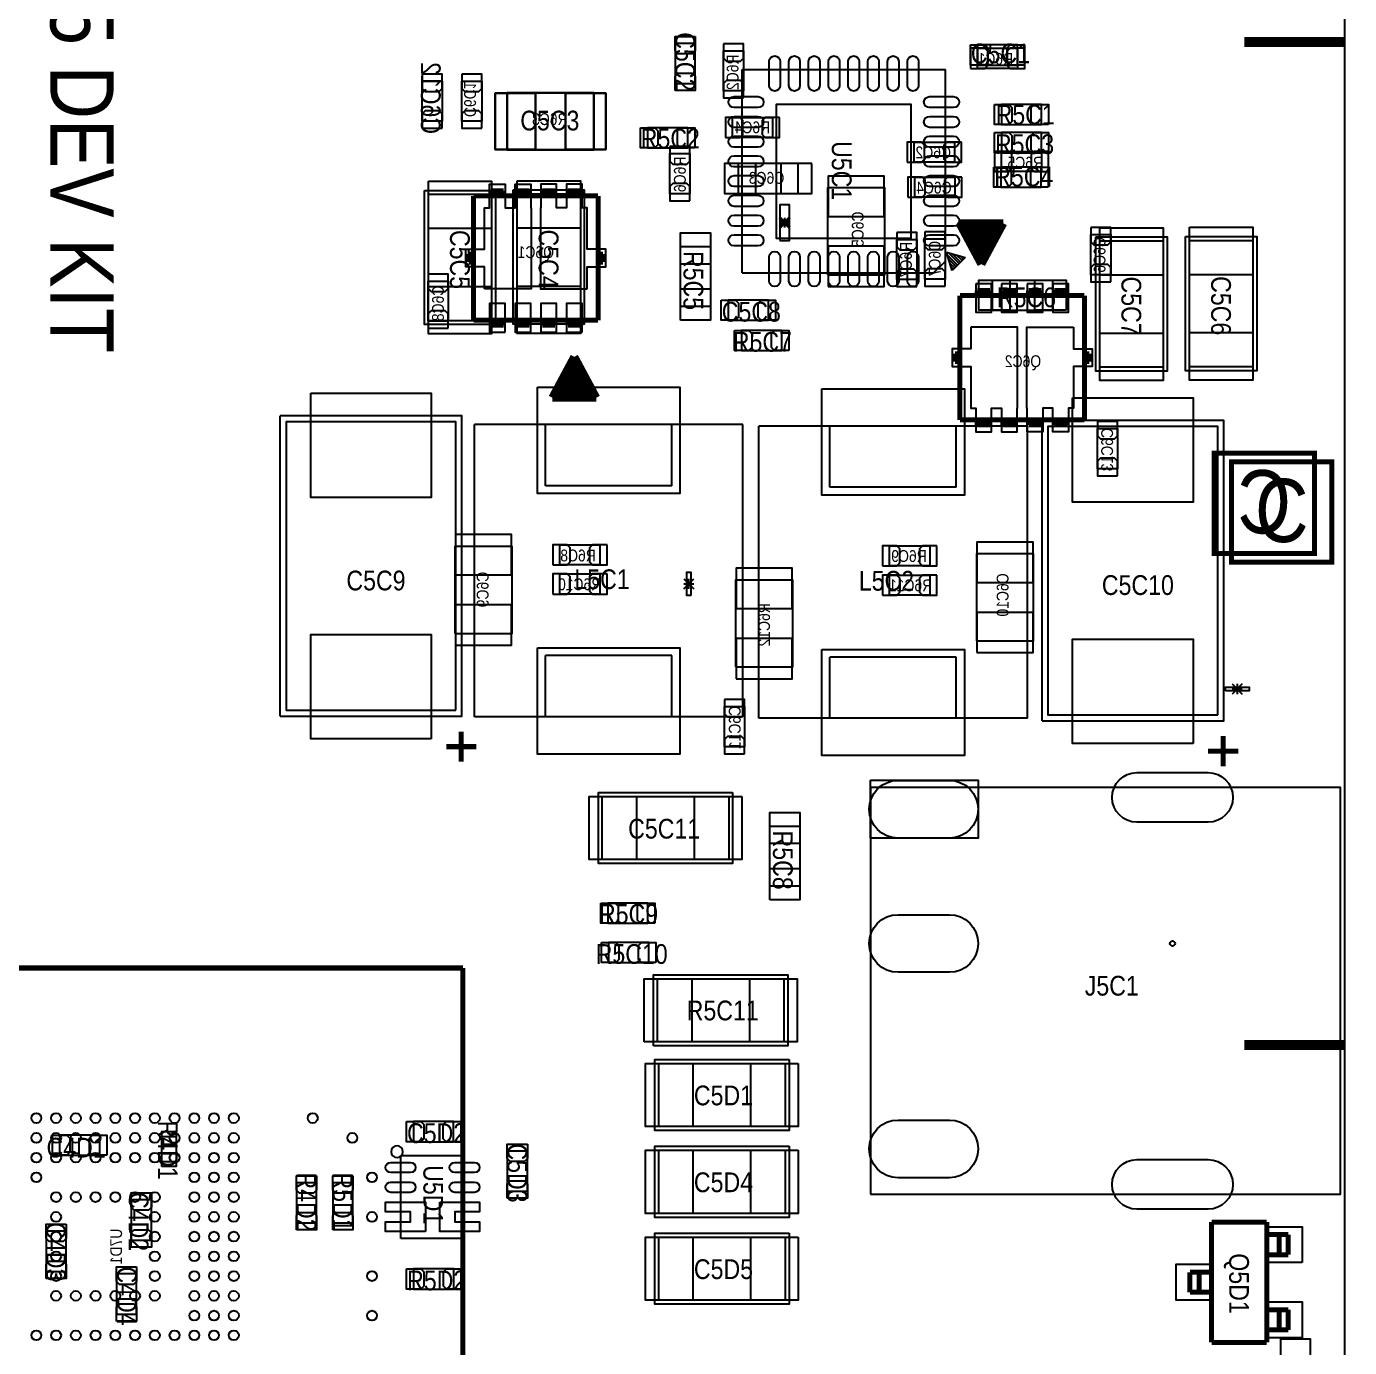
# Model space of a CAD drawing. Extents: x -11 to 122, y -5 to 122.
# Drawn here: x 88.62 to 122.13, y 38.14 to 71.59 of the extents above; entities that cross this region are included whole.
import ezdxf
from ezdxf.enums import TextEntityAlignment as Align

# ---------------------------------------------------------------- set-up
doc = ezdxf.new("R2010")
doc.units = 0
doc.header["$MEASUREMENT"] = 0
for name, color, linetype in [('BG_OUTLINE', 7, 'CONTINUOUS'), ('BG_SILKSCREEN_BOTTOM', 7, 'CONTINUOUS'), ('BG_SILKSCREEN_TOP', 7, 'CONTINUOUS'), ('PG_ASSEMBLY_BOTTOM', 7, 'CONTINUOUS'), ('PG_ASSEMBLY_TOP', 7, 'CONTINUOUS'), ('PIN_BOTTOM', 7, 'CONTINUOUS'), ('PIN_TOP', 7, 'CONTINUOUS'), ('RD_ASSEMBLY_BOTTOM', 7, 'CONTINUOUS'), ('RD_ASSEMBLY_TOP', 7, 'CONTINUOUS')]:
    doc.layers.add(name, color=color, linetype=linetype)

msp = doc.modelspace()

# ---------------------------------------------------------------- linework, layer by layer
at = {"layer": 'BG_OUTLINE'}
msp.add_lwpolyline([(-5, -5), (-5, 122), (122, 122), (122, -5)], close=True, dxfattribs=at)
at = {"layer": 'BG_SILKSCREEN_BOTTOM', "const_width": 0.254}
for points in [[(122, 71.2), (119.46, 71.2)], [(122, 45.8), (119.46, 45.8)]]:
    msp.add_lwpolyline(points, dxfattribs=at)
at = {"layer": 'BG_SILKSCREEN_BOTTOM', "const_width": 0.127}
msp.add_lwpolyline([(121.238, 60.786), (118.698, 60.786), (118.698, 58.246), (121.238, 58.246)], close=True, dxfattribs=at)
at = {"layer": 'BG_SILKSCREEN_TOP', "const_width": 0.254}
for points in [[(122, 71.2), (119.46, 71.2)], [(122, 45.8), (119.46, 45.8)]]:
    msp.add_lwpolyline(points, dxfattribs=at)
at = {"layer": 'BG_SILKSCREEN_TOP', "const_width": 0.127}
msp.add_lwpolyline([(121.68, 60.565), (119.14, 60.565), (119.14, 58.025), (121.68, 58.025)], close=True, dxfattribs=at)
at = {"layer": 'PG_ASSEMBLY_BOTTOM'}
for points in [[(113.723, 70.529), (112.707, 70.529), (112.707, 71.037), (113.723, 71.037)], [(106.271, 69.958), (106.271, 70.974), (106.779, 70.974), (106.779, 69.958)], [(98.646, 69.192), (98.646, 70.208), (99.154, 70.208), (99.154, 69.192)], [(99.646, 69.192), (99.646, 70.208), (100.154, 70.208), (100.154, 69.192)], [(100.793, 69.913), (100.793, 68.463), (102.993, 68.463), (102.993, 69.913)], [(107.519, 68.777), (106.503, 68.777), (106.503, 69.285), (107.519, 69.285)], [(104.914, 67.353), (104.914, 68.369), (105.422, 68.369), (105.422, 67.353)], [(112.12, 68.153), (111.104, 68.153), (111.104, 68.661), (112.12, 68.661)], [(114.327, 67.917), (113.311, 67.917), (113.311, 68.425), (114.327, 68.425)], [(108.169, 67.359), (108.169, 68.121), (106.645, 68.121), (106.645, 67.359)], [(112.136, 67.266), (111.12, 67.266), (111.12, 67.774), (112.136, 67.774)], [(108.906, 65.302), (110.356, 65.302), (110.356, 67.502), (108.906, 67.502)], [(110.662, 65.179), (110.662, 66.195), (111.17, 66.195), (111.17, 65.179)], [(111.377, 65.192), (111.377, 66.208), (111.885, 66.208), (111.885, 65.192)], [(115.577, 65.304), (115.577, 66.32), (116.085, 66.32), (116.085, 65.304)], [(99.307, 65.142), (99.307, 64.126), (98.799, 64.126), (98.799, 65.142)], [(116.254, 61.408), (116.254, 60.392), (115.746, 60.392), (115.746, 61.408)], [(99.47, 56.222), (100.92, 56.222), (100.92, 58.422), (99.47, 58.422)], [(102.131, 58.466), (103.147, 58.466), (103.147, 57.958), (102.131, 57.958)], [(111.496, 57.932), (110.48, 57.932), (110.48, 58.44), (111.496, 58.44)], [(112.678, 56.033), (114.128, 56.033), (114.128, 58.233), (112.678, 58.233)], [(102.131, 57.725), (103.147, 57.725), (103.147, 57.217), (102.131, 57.217)], [(111.496, 57.191), (110.48, 57.191), (110.48, 57.699), (111.496, 57.699)], [(106.581, 55.37), (108.031, 55.37), (108.031, 57.57), (106.581, 57.57)], [(106.81, 54.367), (106.81, 53.351), (106.302, 53.351), (106.302, 54.367)]]:
    msp.add_lwpolyline(points, close=True, dxfattribs=at)
for points, const_width in [([(99.948, 67.3), (99.948, 64.15)], 0.127), ([(103.098, 67.3), (99.948, 67.3)], 0.127), ([(100.388, 67.3), (100.388, 67.425)], 0.127), ([(100.708, 67.425), (100.388, 67.425)], 0.127), ([(100.708, 67.3), (100.708, 67.425)], 0.127), ([(101.358, 67.425), (101.038, 67.425)], 0.127), ([(101.038, 67.3), (101.038, 67.425)], 0.127), ([(101.358, 67.3), (101.358, 67.425)], 0.127), ([(101.688, 67.3), (101.688, 67.425)], 0.127), ([(101.688, 67.425), (102.008, 67.425)], 0.127), ([(102.008, 67.3), (102.008, 67.425)], 0.127), ([(102.338, 67.425), (102.658, 67.425)], 0.127), ([(102.338, 67.3), (102.338, 67.425)], 0.127), ([(102.658, 67.3), (102.658, 67.425)], 0.127), ([(103.098, 67.3), (103.098, 64.15)], 0.127), ([(107.951, 66.495), (107.697, 66.749)], 0.076), ([(107.951, 66.749), (107.697, 66.495)], 0.076), ([(107.824, 66.495), (107.824, 66.749)], 0.051), ([(112.248, 66.607), (112.804, 65.572)], 0.203), ([(113.36, 66.607), (112.248, 66.607)], 0.203), ([(112.344, 66.607), (112.344, 66.428)], 0.203), ([(112.471, 66.607), (112.471, 66.191)], 0.203), ([(112.598, 66.607), (112.598, 65.955)], 0.203), ([(112.725, 66.607), (112.725, 65.718)], 0.203), ([(112.804, 65.572), (113.36, 66.607)], 0.203), ([(112.852, 66.607), (112.852, 65.662)], 0.203), ([(112.979, 66.607), (112.979, 65.898)], 0.203), ([(113.106, 66.607), (113.106, 66.134)], 0.203), ([(113.233, 66.607), (113.233, 66.371)], 0.203), ([(107.951, 66.622), (107.697, 66.622)], 0.051), ([(99.948, 65.825), (99.823, 65.825)], 0.127), ([(99.823, 65.825), (99.823, 65.625)], 0.127), ([(99.948, 65.625), (99.823, 65.625)], 0.127), ([(103.098, 65.825), (103.223, 65.825)], 0.127), ([(103.098, 65.625), (103.223, 65.625)], 0.127), ([(103.223, 65.825), (103.223, 65.625)], 0.127), ([(112.262, 61.627), (112.262, 64.777)], 0.127), ([(112.262, 64.777), (115.412, 64.777)], 0.127), ([(112.702, 64.777), (112.702, 64.902)], 0.127), ([(113.022, 64.902), (112.702, 64.902)], 0.127), ([(113.022, 64.777), (113.022, 64.902)], 0.127), ([(113.672, 64.902), (113.352, 64.902)], 0.127), ([(113.352, 64.777), (113.352, 64.902)], 0.127), ([(113.672, 64.777), (113.672, 64.902)], 0.127), ([(114.002, 64.777), (114.002, 64.902)], 0.127), ([(114.002, 64.902), (114.322, 64.902)], 0.127), ([(114.322, 64.777), (114.322, 64.902)], 0.127), ([(114.652, 64.902), (114.972, 64.902)], 0.127), ([(114.652, 64.777), (114.652, 64.902)], 0.127), ([(114.972, 64.777), (114.972, 64.902)], 0.127), ([(115.412, 61.627), (115.412, 64.777)], 0.127), ([(103.098, 64.15), (99.948, 64.15)], 0.127), ([(100.388, 64.15), (100.388, 64.025)], 0.127), ([(100.708, 64.025), (100.388, 64.025)], 0.127), ([(100.708, 64.15), (100.708, 64.025)], 0.127), ([(101.038, 64.15), (101.038, 64.025)], 0.127), ([(101.358, 64.025), (101.038, 64.025)], 0.127), ([(101.358, 64.15), (101.358, 64.025)], 0.127), ([(101.688, 64.15), (101.688, 64.025)], 0.127), ([(101.688, 64.025), (102.008, 64.025)], 0.127), ([(102.008, 64.15), (102.008, 64.025)], 0.127), ([(102.338, 64.15), (102.338, 64.025)], 0.127), ([(102.338, 64.025), (102.658, 64.025)], 0.127), ([(102.658, 64.15), (102.658, 64.025)], 0.127), ([(102.497, 63.224), (101.941, 62.189)], 0.203), ([(103.053, 62.189), (102.497, 63.224)], 0.203), ([(112.262, 63.302), (112.137, 63.302)], 0.127), ([(112.137, 63.102), (112.137, 63.302)], 0.127), ([(115.412, 63.302), (115.537, 63.302)], 0.127), ([(115.537, 63.102), (115.537, 63.302)], 0.127), ([(102.322, 62.189), (102.322, 62.898)], 0.203), ([(102.449, 62.189), (102.449, 63.134)], 0.203), ([(102.576, 62.189), (102.576, 63.078)], 0.203), ([(112.262, 63.102), (112.137, 63.102)], 0.127), ([(115.412, 63.102), (115.537, 63.102)], 0.127), ([(102.195, 62.189), (102.195, 62.662)], 0.203), ([(102.703, 62.189), (102.703, 62.841)], 0.203), ([(102.83, 62.189), (102.83, 62.605)], 0.203), ([(102.068, 62.189), (102.068, 62.425)], 0.203), ([(102.957, 62.189), (102.957, 62.368)], 0.203), ([(101.941, 62.189), (103.053, 62.189)], 0.203), ([(112.262, 61.627), (115.412, 61.627)], 0.127), ([(112.702, 61.627), (112.702, 61.502)], 0.127), ([(113.022, 61.627), (113.022, 61.502)], 0.127), ([(113.352, 61.627), (113.352, 61.502)], 0.127), ([(113.672, 61.627), (113.672, 61.502)], 0.127), ([(114.002, 61.627), (114.002, 61.502)], 0.127), ([(114.322, 61.627), (114.322, 61.502)], 0.127), ([(114.652, 61.627), (114.652, 61.502)], 0.127), ([(114.972, 61.627), (114.972, 61.502)], 0.127), ([(113.022, 61.502), (112.702, 61.502)], 0.127), ([(113.672, 61.502), (113.352, 61.502)], 0.127), ([(114.002, 61.502), (114.322, 61.502)], 0.127), ([(114.652, 61.502), (114.972, 61.502)], 0.127), ([(81.575, 47.746), (99.675, 47.746)], 0.13), ([(99.675, 47.746), (99.675, 33.646)], 0.13)]:
    msp.add_lwpolyline(points, dxfattribs=dict(at, const_width=const_width))
at = {"layer": 'PG_ASSEMBLY_TOP'}
for points in [[(105.05, 71.161), (105.05, 70.145), (105.558, 70.145), (105.558, 71.161)], [(112.706, 70.613), (113.722, 70.613), (113.722, 71.121), (112.706, 71.121)], [(102.993, 69.913), (102.993, 68.463), (100.793, 68.463), (100.793, 69.913)], [(114.329, 69.616), (113.313, 69.616), (113.313, 69.108), (114.329, 69.108)], [(105.37, 69.022), (104.354, 69.022), (104.354, 68.514), (105.37, 68.514)], [(113.313, 68.393), (114.329, 68.393), (114.329, 68.901), (113.313, 68.901)], [(114.316, 68.025), (113.3, 68.025), (113.3, 67.517), (114.316, 67.517)], [(98.704, 67.439), (100.504, 67.439), (100.504, 64.039), (98.704, 64.039)], [(100.95, 67.45), (102.75, 67.45), (102.75, 64.05), (100.95, 64.05)], [(101.05, 67.35), (102.65, 67.35), (102.65, 64.15), (101.05, 64.15)], [(98.804, 67.339), (100.404, 67.339), (100.404, 64.139), (98.804, 64.139)], [(105.945, 64.496), (105.183, 64.496), (105.183, 66.02), (105.945, 66.02)], [(115.705, 66.26), (117.505, 66.26), (117.505, 62.86), (115.705, 62.86)], [(115.805, 66.16), (117.405, 66.16), (117.405, 62.96), (115.805, 62.96)], [(117.977, 66.27), (119.777, 66.27), (119.777, 62.87), (117.977, 62.87)], [(118.077, 66.17), (119.677, 66.17), (119.677, 62.97), (118.077, 62.97)], [(114.607, 65.163), (114.607, 64.401), (113.083, 64.401), (113.083, 65.163)], [(106.395, 64.15), (107.411, 64.15), (107.411, 64.658), (106.395, 64.658)], [(107.749, 63.891), (106.733, 63.891), (106.733, 63.383), (107.749, 63.383)], [(99.498, 54.276), (99.498, 61.576), (95.198, 61.576), (95.198, 54.276)], [(118.79, 54.16), (118.79, 61.46), (114.49, 61.46), (114.49, 54.16)], [(109.994, 52.506), (112.725, 52.506), (112.725, 51.037), (109.994, 51.037)], [(109.994, 42.018), (121.894, 42.018), (121.894, 52.318), (109.994, 52.318)], [(106.506, 52.192), (106.506, 50.392), (103.106, 50.392), (103.106, 52.192)], [(106.406, 52.092), (106.406, 50.492), (103.206, 50.492), (103.206, 52.092)], [(108.21, 49.819), (107.448, 49.819), (107.448, 51.343), (108.21, 51.343)], [(103.346, 48.884), (104.362, 48.884), (104.362, 49.392), (103.346, 49.392)], [(103.366, 47.886), (104.382, 47.886), (104.382, 48.394), (103.366, 48.394)], [(104.504, 45.776), (104.504, 47.576), (107.904, 47.576), (107.904, 45.776)], [(104.604, 45.876), (104.604, 47.476), (107.804, 47.476), (107.804, 45.876)], [(107.934, 45.433), (107.934, 43.633), (104.534, 43.633), (104.534, 45.433)], [(107.834, 45.333), (107.834, 43.733), (104.634, 43.733), (104.634, 45.333)], [(98.426, 43.349), (99.442, 43.349), (99.442, 43.857), (98.426, 43.857)], [(89.464, 43.007), (90.48, 43.007), (90.48, 43.515), (89.464, 43.515)], [(92.057, 43.479), (92.413, 43.479), (92.413, 42.843), (92.057, 42.843)], [(107.934, 43.233), (107.934, 41.433), (104.534, 41.433), (104.534, 43.233)], [(101.308, 42.096), (101.308, 43.112), (100.8, 43.112), (100.8, 42.096)], [(107.834, 43.133), (107.834, 41.533), (104.634, 41.533), (104.634, 43.133)], [(95.97, 41.293), (95.97, 42.309), (95.462, 42.309), (95.462, 41.293)], [(96.889, 41.293), (96.889, 42.309), (96.381, 42.309), (96.381, 41.293)], [(91.788, 40.859), (91.788, 41.875), (91.28, 41.875), (91.28, 40.859)], [(89.12, 41.082), (89.12, 40.066), (89.628, 40.066), (89.628, 41.082)], [(107.934, 41.033), (107.934, 39.233), (104.534, 39.233), (104.534, 41.033)], [(107.834, 40.933), (107.834, 39.333), (104.634, 39.333), (104.634, 40.933)], [(91.413, 38.983), (91.413, 39.999), (90.905, 39.999), (90.905, 38.983)], [(98.428, 39.619), (99.444, 39.619), (99.444, 40.127), (98.428, 40.127)]]:
    msp.add_lwpolyline(points, close=True, dxfattribs=at)
for points in [[(106.746, 70.499), (111.896, 70.499)], [(106.746, 65.349), (106.746, 70.499)], [(111.896, 65.649), (111.896, 70.499)], [(112.062, 65.409), (111.921, 65.878)], [(111.921, 65.878), (112.39, 65.737)], [(112.203, 65.549), (111.941, 65.811)], [(112.24, 65.587), (111.961, 65.866)], [(112.166, 65.512), (111.973, 65.704)], [(112.39, 65.737), (112.062, 65.409)], [(112.278, 65.624), (112.069, 65.833)], [(112.315, 65.662), (112.176, 65.801)], [(112.353, 65.699), (112.284, 65.769)], [(106.746, 65.349), (111.596, 65.349)], [(111.596, 65.349), (111.896, 65.649)], [(112.129, 65.475), (112.006, 65.598)], [(112.091, 65.438), (112.038, 65.491)], [(95.048, 54.126), (95.048, 61.726)], [(95.048, 54.126), (99.648, 54.126), (99.648, 61.726), (95.048, 61.726)], [(106.767, 61.509), (99.967, 61.509)], [(99.967, 54.109), (99.967, 61.509)], [(101.767, 59.959), (101.767, 61.509)], [(104.967, 59.959), (104.967, 61.509)], [(106.767, 54.109), (106.767, 61.509)], [(113.969, 61.47), (107.169, 61.47)], [(107.169, 54.07), (107.169, 61.47)], [(108.969, 59.92), (108.969, 61.47)], [(112.169, 59.92), (112.169, 61.47)], [(113.969, 54.07), (113.969, 61.47)], [(114.34, 54.01), (114.34, 61.61)], [(114.34, 54.01), (118.94, 54.01), (118.94, 61.61), (114.34, 61.61)], [(104.967, 59.959), (101.767, 59.959)], [(112.169, 59.92), (108.969, 59.92)], [(105.271, 57.603), (105.525, 57.349)], [(105.271, 57.349), (105.525, 57.603)], [(105.271, 57.476), (105.525, 57.476)], [(105.398, 57.349), (105.398, 57.603)], [(104.967, 55.659), (101.767, 55.659)], [(101.767, 54.109), (101.767, 55.659)], [(104.967, 54.109), (104.967, 55.659)], [(112.169, 55.62), (108.969, 55.62)], [(108.969, 54.07), (108.969, 55.62)], [(112.169, 54.07), (112.169, 55.62)], [(119.41, 54.94), (119.156, 54.686)], [(119.156, 54.94), (119.41, 54.686)], [(119.156, 54.813), (119.41, 54.813)], [(119.283, 54.94), (119.283, 54.686)], [(106.767, 54.109), (99.967, 54.109)], [(113.969, 54.07), (107.169, 54.07)], [(98.108, 42.996), (99.708, 42.996)], [(98.108, 40.896), (98.108, 42.996)], [(99.708, 42.996), (99.708, 40.896)], [(99.708, 40.896), (98.108, 40.896)]]:
    msp.add_lwpolyline(points, dxfattribs=at)
for points, const_width in [([(99.634, 52.973), (99.634, 53.735)], 0.13), ([(118.926, 52.857), (118.926, 53.619)], 0.13), ([(100.015, 53.354), (99.253, 53.354)], 0.13), ([(119.307, 53.238), (118.545, 53.238)], 0.13), ([(118.634, 41.314), (120.03, 41.314)], 0.127), ([(118.634, 38.266), (118.634, 41.314)], 0.127), ([(120.03, 38.266), (120.03, 41.314)], 0.127), ([(120.03, 40.996), (120.577, 40.996)], 0.127), ([(120.346, 40.488), (120.346, 40.996)], 0.127), ([(120.577, 40.488), (120.577, 40.996)], 0.127), ([(120.03, 40.488), (120.577, 40.488)], 0.127), ([(118.634, 40.044), (118.087, 40.044)], 0.127), ([(118.087, 40.044), (118.087, 39.536)], 0.127), ([(118.318, 40.044), (118.318, 39.536)], 0.127), ([(118.634, 39.536), (118.087, 39.536)], 0.127), ([(120.03, 39.092), (120.577, 39.092)], 0.127), ([(120.346, 39.092), (120.346, 38.584)], 0.127), ([(120.577, 39.092), (120.577, 38.584)], 0.127), ([(120.03, 38.584), (120.577, 38.584)], 0.127), ([(118.634, 38.266), (120.03, 38.266)], 0.127)]:
    msp.add_lwpolyline(points, dxfattribs=dict(at, const_width=const_width))
msp.add_lwpolyline([(98.158, 43.096, 1), (97.858, 43.096, 1)], format="xyb", close=True, dxfattribs=at)
at = {"layer": 'PIN_BOTTOM'}
for points in [[(106.271, 71.152), (106.271, 70.788), (106.347, 70.712), (106.703, 70.712), (106.779, 70.788), (106.779, 71.152)], [(112.529, 70.529), (112.893, 70.529), (112.969, 70.605), (112.969, 70.961), (112.893, 71.037), (112.529, 71.037)], [(113.901, 71.037), (113.537, 71.037), (113.461, 70.961), (113.461, 70.605), (113.537, 70.529), (113.901, 70.529)], [(98.646, 70.386), (98.646, 70.022), (98.722, 69.946), (99.078, 69.946), (99.154, 70.022), (99.154, 70.386)], [(99.646, 70.386), (99.646, 70.022), (99.722, 69.946), (100.078, 69.946), (100.154, 70.022), (100.154, 70.386)], [(106.779, 69.78), (106.779, 70.144), (106.703, 70.22), (106.347, 70.22), (106.271, 70.144), (106.271, 69.78)], [(100.494, 69.898), (100.494, 68.478), (101.514, 68.478), (101.514, 69.898)], [(102.272, 69.898), (102.272, 68.478), (103.292, 68.478), (103.292, 69.898)], [(99.154, 69.014), (99.154, 69.378), (99.078, 69.454), (98.722, 69.454), (98.646, 69.378), (98.646, 69.014)], [(100.154, 69.014), (100.154, 69.378), (100.078, 69.454), (99.722, 69.454), (99.646, 69.378), (99.646, 69.014)], [(106.325, 68.777), (106.689, 68.777), (106.765, 68.853), (106.765, 69.209), (106.689, 69.285), (106.325, 69.285)], [(107.697, 69.285), (107.333, 69.285), (107.257, 69.209), (107.257, 68.853), (107.333, 68.777), (107.697, 68.777)], [(104.914, 68.547), (104.914, 68.183), (104.99, 68.107), (105.346, 68.107), (105.422, 68.183), (105.422, 68.547)], [(110.926, 68.153), (111.29, 68.153), (111.366, 68.229), (111.366, 68.585), (111.29, 68.661), (110.926, 68.661)], [(112.298, 68.661), (111.934, 68.661), (111.858, 68.585), (111.858, 68.229), (111.934, 68.153), (112.298, 68.153)], [(113.133, 67.917), (113.497, 67.917), (113.573, 67.993), (113.573, 68.349), (113.497, 68.425), (113.133, 68.425)], [(114.505, 68.425), (114.141, 68.425), (114.065, 68.349), (114.065, 67.993), (114.141, 67.917), (114.505, 67.917)], [(107.091, 68.12), (106.301, 68.12), (106.301, 67.36), (107.091, 67.36)], [(108.513, 68.12), (107.723, 68.12), (107.723, 67.36), (108.513, 67.36)], [(108.921, 66.781), (110.341, 66.781), (110.341, 67.801), (108.921, 67.801)], [(110.942, 67.266), (111.306, 67.266), (111.382, 67.342), (111.382, 67.698), (111.306, 67.774), (110.942, 67.774)], [(112.314, 67.774), (111.95, 67.774), (111.874, 67.698), (111.874, 67.342), (111.95, 67.266), (112.314, 67.266)], [(100.222, 64.95), (100.222, 65.5), (99.748, 65.5), (99.747, 65.95), (100.222, 65.95), (100.222, 67), (100.348, 67), (100.348, 67.6), (100.748, 67.6), (100.748, 67), (100.998, 67), (100.998, 67.6), (101.398, 67.6), (101.398, 67), (101.408, 67), (101.408, 64.95)], [(102.824, 64.95), (102.824, 65.5), (103.298, 65.5), (103.299, 65.95), (102.824, 65.95), (102.824, 67), (102.698, 67), (102.698, 67.6), (102.298, 67.6), (102.298, 67), (102.048, 67), (102.048, 67.6), (101.648, 67.6), (101.648, 67), (101.638, 67), (101.638, 64.95)], [(105.422, 67.175), (105.422, 67.539), (105.346, 67.615), (104.99, 67.615), (104.914, 67.539), (104.914, 67.175)], [(107.699, 66.621), (107.949, 66.621), (107.949, 67.071), (107.699, 67.071)], [(107.699, 66.173), (107.949, 66.173), (107.949, 66.623), (107.699, 66.623)], [(110.662, 66.373), (110.662, 66.009), (110.738, 65.933), (111.094, 65.933), (111.17, 66.009), (111.17, 66.373)], [(111.377, 66.386), (111.377, 66.022), (111.453, 65.946), (111.809, 65.946), (111.885, 66.022), (111.885, 66.386)], [(115.577, 66.498), (115.577, 66.134), (115.653, 66.058), (116.009, 66.058), (116.085, 66.134), (116.085, 66.498)], [(108.921, 65.003), (110.341, 65.003), (110.341, 66.023), (108.921, 66.023)], [(111.17, 65.001), (111.17, 65.365), (111.094, 65.441), (110.738, 65.441), (110.662, 65.365), (110.662, 65.001)], [(111.885, 65.014), (111.885, 65.378), (111.809, 65.454), (111.453, 65.454), (111.377, 65.378), (111.377, 65.014)], [(116.085, 65.126), (116.085, 65.49), (116.009, 65.566), (115.653, 65.566), (115.577, 65.49), (115.577, 65.126)], [(98.799, 65.32), (98.799, 64.956), (98.875, 64.88), (99.231, 64.88), (99.307, 64.956), (99.307, 65.32)], [(112.662, 65.076), (112.662, 64.352), (113.062, 64.352), (113.062, 65.076)], [(113.312, 65.076), (113.312, 64.352), (113.712, 64.352), (113.712, 65.076)], [(113.962, 65.076), (113.962, 64.352), (114.362, 64.352), (114.362, 65.076)], [(114.612, 65.076), (114.612, 64.352), (115.012, 64.352), (115.012, 65.076)], [(99.307, 63.948), (99.307, 64.312), (99.231, 64.388), (98.875, 64.388), (98.799, 64.312), (98.799, 63.948)], [(100.748, 63.85), (100.748, 64.575), (100.348, 64.575), (100.348, 63.85)], [(101.398, 63.85), (101.398, 64.575), (100.998, 64.575), (100.998, 63.85)], [(102.048, 63.85), (102.048, 64.575), (101.648, 64.575), (101.648, 63.85)], [(102.698, 63.85), (102.698, 64.575), (102.298, 64.575), (102.298, 63.85)], [(112.536, 63.977), (112.536, 63.427), (112.062, 63.427), (112.061, 62.977), (112.536, 62.977), (112.536, 61.927), (112.662, 61.927), (112.662, 61.327), (113.062, 61.327), (113.062, 61.927), (113.312, 61.927), (113.312, 61.327), (113.712, 61.327), (113.712, 61.927), (113.722, 61.927), (113.722, 63.977)], [(115.138, 63.977), (115.138, 63.427), (115.612, 63.427), (115.613, 62.977), (115.138, 62.977), (115.138, 61.927), (115.012, 61.927), (115.012, 61.327), (114.612, 61.327), (114.612, 61.927), (114.362, 61.927), (114.362, 61.327), (113.962, 61.327), (113.962, 61.927), (113.952, 61.927), (113.952, 63.977)], [(115.746, 61.586), (115.746, 61.222), (115.822, 61.146), (116.178, 61.146), (116.254, 61.222), (116.254, 61.586)], [(116.254, 60.214), (116.254, 60.578), (116.178, 60.654), (115.822, 60.654), (115.746, 60.578), (115.746, 60.214)], [(99.485, 57.701), (100.905, 57.701), (100.905, 58.721), (99.485, 58.721)], [(101.953, 57.958), (102.317, 57.958), (102.393, 58.034), (102.393, 58.39), (102.317, 58.466), (101.953, 58.466)], [(103.325, 58.466), (102.961, 58.466), (102.885, 58.39), (102.885, 58.034), (102.961, 57.958), (103.325, 57.958)], [(110.302, 57.932), (110.666, 57.932), (110.742, 58.008), (110.742, 58.364), (110.666, 58.44), (110.302, 58.44)], [(111.674, 58.44), (111.31, 58.44), (111.234, 58.364), (111.234, 58.008), (111.31, 57.932), (111.674, 57.932)], [(112.693, 57.512), (114.113, 57.512), (114.113, 58.532), (112.693, 58.532)], [(101.953, 57.217), (102.317, 57.217), (102.393, 57.293), (102.393, 57.649), (102.317, 57.725), (101.953, 57.725)], [(103.325, 57.725), (102.961, 57.725), (102.885, 57.649), (102.885, 57.293), (102.961, 57.217), (103.325, 57.217)], [(106.596, 56.849), (108.016, 56.849), (108.016, 57.869), (106.596, 57.869)], [(110.302, 57.191), (110.666, 57.191), (110.742, 57.267), (110.742, 57.623), (110.666, 57.699), (110.302, 57.699)], [(111.674, 57.699), (111.31, 57.699), (111.234, 57.623), (111.234, 57.267), (111.31, 57.191), (111.674, 57.191)], [(99.485, 55.923), (100.905, 55.923), (100.905, 56.943), (99.485, 56.943)], [(112.693, 55.734), (114.113, 55.734), (114.113, 56.754), (112.693, 56.754)], [(106.596, 55.071), (108.016, 55.071), (108.016, 56.091), (106.596, 56.091)], [(106.302, 54.545), (106.302, 54.181), (106.378, 54.105), (106.734, 54.105), (106.81, 54.181), (106.81, 54.545)], [(106.81, 53.173), (106.81, 53.537), (106.734, 53.613), (106.378, 53.613), (106.302, 53.537), (106.302, 53.173)], [(121.138, 37.555), (121.138, 38.345), (120.378, 38.345), (120.378, 37.555)]]:
    msp.add_lwpolyline(points, close=True, dxfattribs=at)
for points in [[(118.544, 51.438), (116.744, 51.438, -1), (116.744, 52.698), (118.544, 52.698, -1)], [(111.994, 51.038), (110.694, 51.038, -1), (110.694, 52.498), (111.994, 52.498, -1)], [(111.994, 47.638), (110.694, 47.638, -1), (110.694, 49.098), (111.994, 49.098, -1)], [(111.994, 42.438), (110.694, 42.438, -1), (110.694, 43.898), (111.994, 43.898, -1)], [(118.544, 41.638), (116.744, 41.638, -1), (116.744, 42.898), (118.544, 42.898, -1)]]:
    msp.add_lwpolyline(points, format="xyb", close=True, dxfattribs=at)
for centre, radius in [((117.644, 48.368), 0.065), ((88.875, 43.946), 0.125), ((89.375, 43.946), 0.125), ((89.875, 43.946), 0.125), ((90.375, 43.946), 0.125), ((90.875, 43.946), 0.125), ((91.375, 43.946), 0.125), ((91.875, 43.946), 0.125), ((92.375, 43.946), 0.125), ((92.875, 43.946), 0.125), ((93.375, 43.946), 0.125), ((93.875, 43.946), 0.125), ((95.875, 43.946), 0.125), ((88.875, 43.446), 0.125), ((89.375, 43.446), 0.125), ((89.875, 43.446), 0.125), ((90.375, 43.446), 0.125), ((90.875, 43.446), 0.125), ((91.375, 43.446), 0.125), ((91.875, 43.446), 0.125), ((92.375, 43.446), 0.125), ((92.875, 43.446), 0.125), ((93.375, 43.446), 0.125), ((93.875, 43.446), 0.125), ((96.875, 43.446), 0.125), ((88.875, 42.946), 0.125), ((89.375, 42.946), 0.125), ((89.875, 42.946), 0.125), ((90.375, 42.946), 0.125), ((90.875, 42.946), 0.125), ((91.375, 42.946), 0.125), ((91.875, 42.946), 0.125), ((92.375, 42.946), 0.125), ((92.875, 42.946), 0.125), ((93.375, 42.946), 0.125), ((93.875, 42.946), 0.125), ((88.875, 42.446), 0.125), ((92.875, 42.446), 0.125), ((93.375, 42.446), 0.125), ((93.875, 42.446), 0.125), ((97.375, 42.446), 0.125), ((89.375, 41.946), 0.125), ((89.875, 41.946), 0.125), ((90.375, 41.946), 0.125), ((90.875, 41.946), 0.125), ((91.375, 41.946), 0.125), ((91.875, 41.946), 0.125), ((92.875, 41.946), 0.125), ((93.375, 41.946), 0.125), ((93.875, 41.946), 0.125), ((89.375, 41.446), 0.125), ((91.875, 41.446), 0.125), ((92.875, 41.446), 0.125), ((93.375, 41.446), 0.125), ((93.875, 41.446), 0.125), ((97.375, 41.446), 0.125), ((89.375, 40.946), 0.125), ((91.875, 40.946), 0.125), ((92.875, 40.946), 0.125), ((93.375, 40.946), 0.125), ((93.875, 40.946), 0.125), ((89.375, 40.446), 0.125), ((91.875, 40.446), 0.125), ((92.875, 40.446), 0.125), ((93.375, 40.446), 0.125), ((93.875, 40.446), 0.125), ((89.375, 39.946), 0.125), ((91.875, 39.946), 0.125), ((92.875, 39.946), 0.125), ((93.375, 39.946), 0.125), ((93.875, 39.946), 0.125), ((97.375, 39.946), 0.125), ((89.375, 39.446), 0.125), ((89.875, 39.446), 0.125), ((90.375, 39.446), 0.125), ((90.875, 39.446), 0.125), ((91.375, 39.446), 0.125), ((91.875, 39.446), 0.125), ((92.875, 39.446), 0.125), ((93.375, 39.446), 0.125), ((93.875, 39.446), 0.125), ((92.875, 38.946), 0.125), ((93.375, 38.946), 0.125), ((93.875, 38.946), 0.125), ((97.375, 38.946), 0.125), ((88.875, 38.446), 0.125), ((89.375, 38.446), 0.125), ((89.875, 38.446), 0.125), ((90.375, 38.446), 0.125), ((90.875, 38.446), 0.125), ((91.375, 38.446), 0.125), ((91.875, 38.446), 0.125), ((92.375, 38.446), 0.125), ((92.875, 38.446), 0.125), ((93.375, 38.446), 0.125), ((93.875, 38.446), 0.125)]:
    msp.add_circle(centre, radius, dxfattribs=at)
at = {"layer": 'PIN_TOP'}
for points in [[(105.558, 71.339), (105.558, 70.975), (105.482, 70.899), (105.126, 70.899), (105.05, 70.975), (105.05, 71.339)], [(112.528, 71.121), (112.892, 71.121), (112.968, 71.045), (112.968, 70.689), (112.892, 70.613), (112.528, 70.613)], [(113.9, 70.613), (113.536, 70.613), (113.46, 70.689), (113.46, 71.045), (113.536, 71.121), (113.9, 71.121)], [(105.05, 69.967), (105.05, 70.331), (105.126, 70.407), (105.482, 70.407), (105.558, 70.331), (105.558, 69.967)], [(101.514, 69.898), (101.514, 68.478), (100.494, 68.478), (100.494, 69.898)], [(103.292, 69.898), (103.292, 68.478), (102.272, 68.478), (102.272, 69.898)], [(111.021, 66.224), (107.621, 66.224), (107.621, 69.624), (111.021, 69.624)], [(113.135, 69.616), (113.499, 69.616), (113.575, 69.54), (113.575, 69.184), (113.499, 69.108), (113.135, 69.108)], [(114.507, 69.108), (114.143, 69.108), (114.067, 69.184), (114.067, 69.54), (114.143, 69.616), (114.507, 69.616)], [(104.176, 69.022), (104.54, 69.022), (104.616, 68.946), (104.616, 68.59), (104.54, 68.514), (104.176, 68.514)], [(105.548, 68.514), (105.184, 68.514), (105.108, 68.59), (105.108, 68.946), (105.184, 69.022), (105.548, 69.022)], [(113.135, 68.901), (113.499, 68.901), (113.575, 68.825), (113.575, 68.469), (113.499, 68.393), (113.135, 68.393)], [(114.507, 68.393), (114.143, 68.393), (114.067, 68.469), (114.067, 68.825), (114.143, 68.901), (114.507, 68.901)], [(113.122, 68.025), (113.486, 68.025), (113.562, 67.949), (113.562, 67.593), (113.486, 67.517), (113.122, 67.517)], [(114.494, 67.517), (114.13, 67.517), (114.054, 67.593), (114.054, 67.949), (114.13, 68.025), (114.494, 68.025)], [(101.05, 67.684), (102.65, 67.684), (102.65, 66.484), (101.05, 66.484)], [(98.804, 67.673), (100.404, 67.673), (100.404, 66.473), (98.804, 66.473)], [(105.184, 65.574), (105.184, 66.364), (105.944, 66.364), (105.944, 65.574)], [(115.805, 66.494), (117.405, 66.494), (117.405, 65.294), (115.805, 65.294)], [(118.077, 66.504), (119.677, 66.504), (119.677, 65.304), (118.077, 65.304)], [(98.804, 65.005), (100.404, 65.005), (100.404, 63.805), (98.804, 63.805)], [(101.05, 65.016), (102.65, 65.016), (102.65, 63.816), (101.05, 63.816)], [(113.529, 64.402), (112.739, 64.402), (112.739, 65.162), (113.529, 65.162)], [(114.951, 64.402), (114.161, 64.402), (114.161, 65.162), (114.951, 65.162)], [(105.184, 64.152), (105.184, 64.942), (105.944, 64.942), (105.944, 64.152)], [(106.217, 64.658), (106.581, 64.658), (106.657, 64.582), (106.657, 64.226), (106.581, 64.15), (106.217, 64.15)], [(107.589, 64.15), (107.225, 64.15), (107.149, 64.226), (107.149, 64.582), (107.225, 64.658), (107.589, 64.658)], [(106.555, 63.891), (106.919, 63.891), (106.995, 63.815), (106.995, 63.459), (106.919, 63.383), (106.555, 63.383)], [(107.927, 63.383), (107.563, 63.383), (107.487, 63.459), (107.487, 63.815), (107.563, 63.891), (107.927, 63.891)], [(115.805, 63.826), (117.405, 63.826), (117.405, 62.626), (115.805, 62.626)], [(118.077, 63.836), (119.677, 63.836), (119.677, 62.636), (118.077, 62.636)], [(101.562, 62.454), (105.172, 62.454), (105.172, 59.764), (101.562, 59.764)], [(108.764, 62.415), (112.374, 62.415), (112.374, 59.725), (108.764, 59.725)], [(95.823, 62.302), (98.873, 62.302), (98.873, 59.662), (95.823, 59.662)], [(115.115, 62.186), (118.165, 62.186), (118.165, 59.546), (115.115, 59.546)], [(105.448, 57.475), (105.348, 57.475), (105.348, 57.775), (105.448, 57.775)], [(105.448, 57.177), (105.348, 57.177), (105.348, 57.477), (105.448, 57.477)], [(98.873, 53.55), (95.823, 53.55), (95.823, 56.19), (98.873, 56.19)], [(118.165, 53.434), (115.115, 53.434), (115.115, 56.074), (118.165, 56.074)], [(101.562, 55.854), (105.172, 55.854), (105.172, 53.164), (101.562, 53.164)], [(108.764, 55.815), (112.374, 55.815), (112.374, 53.125), (108.764, 53.125)], [(118.984, 54.763), (118.984, 54.863), (119.284, 54.863), (119.284, 54.763)], [(119.282, 54.763), (119.282, 54.863), (119.582, 54.863), (119.582, 54.763)], [(104.072, 52.092), (104.072, 50.492), (102.872, 50.492), (102.872, 52.092)], [(106.74, 52.092), (106.74, 50.492), (105.54, 50.492), (105.54, 52.092)], [(107.449, 50.897), (107.449, 51.687), (108.209, 51.687), (108.209, 50.897)], [(107.449, 49.475), (107.449, 50.265), (108.209, 50.265), (108.209, 49.475)], [(103.168, 49.392), (103.532, 49.392), (103.608, 49.316), (103.608, 48.96), (103.532, 48.884), (103.168, 48.884)], [(104.54, 48.884), (104.176, 48.884), (104.1, 48.96), (104.1, 49.316), (104.176, 49.392), (104.54, 49.392)], [(103.188, 48.394), (103.552, 48.394), (103.628, 48.318), (103.628, 47.962), (103.552, 47.886), (103.188, 47.886)], [(104.56, 47.886), (104.196, 47.886), (104.12, 47.962), (104.12, 48.318), (104.196, 48.394), (104.56, 48.394)], [(104.27, 45.876), (104.27, 47.476), (105.47, 47.476), (105.47, 45.876)], [(106.938, 45.876), (106.938, 47.476), (108.138, 47.476), (108.138, 45.876)], [(105.5, 45.333), (105.5, 43.733), (104.3, 43.733), (104.3, 45.333)], [(108.168, 45.333), (108.168, 43.733), (106.968, 43.733), (106.968, 45.333)], [(92.055, 43.275), (92.055, 43.605), (92.415, 43.605), (92.415, 43.275)], [(98.248, 43.857), (98.612, 43.857), (98.688, 43.781), (98.688, 43.425), (98.612, 43.349), (98.248, 43.349)], [(99.62, 43.349), (99.256, 43.349), (99.18, 43.425), (99.18, 43.781), (99.256, 43.857), (99.62, 43.857)], [(89.286, 43.515), (89.65, 43.515), (89.726, 43.439), (89.726, 43.083), (89.65, 43.007), (89.286, 43.007)], [(90.658, 43.007), (90.294, 43.007), (90.218, 43.083), (90.218, 43.439), (90.294, 43.515), (90.658, 43.515)], [(101.308, 43.29), (101.308, 42.926), (101.232, 42.85), (100.876, 42.85), (100.8, 42.926), (100.8, 43.29)], [(92.055, 42.717), (92.055, 43.047), (92.415, 43.047), (92.415, 42.717)], [(105.5, 43.133), (105.5, 41.533), (104.3, 41.533), (104.3, 43.133)], [(108.168, 43.133), (108.168, 41.533), (106.968, 41.533), (106.968, 43.133)], [(95.97, 42.487), (95.97, 42.123), (95.894, 42.047), (95.538, 42.047), (95.462, 42.123), (95.462, 42.487)], [(96.889, 42.487), (96.889, 42.123), (96.813, 42.047), (96.457, 42.047), (96.381, 42.123), (96.381, 42.487)], [(100.8, 41.918), (100.8, 42.282), (100.876, 42.358), (101.232, 42.358), (101.308, 42.282), (101.308, 41.918)], [(91.788, 42.053), (91.788, 41.689), (91.712, 41.613), (91.356, 41.613), (91.28, 41.689), (91.28, 42.053)], [(95.462, 41.115), (95.462, 41.479), (95.538, 41.555), (95.894, 41.555), (95.97, 41.479), (95.97, 41.115)], [(96.381, 41.115), (96.381, 41.479), (96.457, 41.555), (96.813, 41.555), (96.889, 41.479), (96.889, 41.115)], [(98.726, 41.071), (97.72, 41.071), (97.72, 41.321), (98.346, 41.321), (98.346, 41.571), (97.72, 41.571), (97.72, 41.821), (98.726, 41.821), (98.726, 41.321)], [(99.09, 41.821), (100.096, 41.821), (100.096, 41.571), (99.47, 41.571), (99.47, 41.321), (100.096, 41.321), (100.096, 41.071), (99.09, 41.071), (99.09, 41.571)], [(89.628, 41.26), (89.628, 40.896), (89.552, 40.82), (89.196, 40.82), (89.12, 40.896), (89.12, 41.26)], [(91.28, 40.681), (91.28, 41.045), (91.356, 41.121), (91.712, 41.121), (91.788, 41.045), (91.788, 40.681)], [(105.5, 40.933), (105.5, 39.333), (104.3, 39.333), (104.3, 40.933)], [(108.168, 40.933), (108.168, 39.333), (106.968, 39.333), (106.968, 40.933)], [(120.93, 40.287), (120.02, 40.287), (120.02, 41.197), (120.93, 41.197)], [(89.12, 39.888), (89.12, 40.252), (89.196, 40.328), (89.552, 40.328), (89.628, 40.252), (89.628, 39.888)], [(118.644, 39.335), (117.734, 39.335), (117.734, 40.245), (118.644, 40.245)], [(91.413, 40.177), (91.413, 39.813), (91.337, 39.737), (90.981, 39.737), (90.905, 39.813), (90.905, 40.177)], [(98.25, 40.127), (98.614, 40.127), (98.69, 40.051), (98.69, 39.695), (98.614, 39.619), (98.25, 39.619)], [(99.622, 39.619), (99.258, 39.619), (99.182, 39.695), (99.182, 40.051), (99.258, 40.127), (99.622, 40.127)], [(90.905, 38.805), (90.905, 39.169), (90.981, 39.245), (91.337, 39.245), (91.413, 39.169), (91.413, 38.805)], [(120.93, 38.383), (120.02, 38.383), (120.02, 39.293), (120.93, 39.293)]]:
    msp.add_lwpolyline(points, close=True, dxfattribs=at)
for points in [[(107.431, 70.094), (107.431, 70.704, -1), (107.711, 70.704), (107.711, 70.094, -1)], [(107.931, 70.094), (107.931, 70.704, -1), (108.211, 70.704), (108.211, 70.094, -1)], [(108.431, 70.094), (108.431, 70.704, -1), (108.711, 70.704), (108.711, 70.094, -1)], [(108.931, 70.094), (108.931, 70.704, -1), (109.211, 70.704), (109.211, 70.094, -1)], [(109.431, 70.094), (109.431, 70.704, -1), (109.711, 70.704), (109.711, 70.094, -1)], [(109.931, 70.094), (109.931, 70.704, -1), (110.211, 70.704), (110.211, 70.094, -1)], [(110.431, 70.094), (110.431, 70.704, -1), (110.711, 70.704), (110.711, 70.094, -1)], [(110.931, 70.094), (110.931, 70.704, -1), (111.211, 70.704), (111.211, 70.094, -1)], [(106.541, 69.814), (107.151, 69.814, -1), (107.151, 69.534), (106.541, 69.534, -1)], [(111.491, 69.814), (112.101, 69.814, -1), (112.101, 69.534), (111.491, 69.534, -1)], [(106.541, 69.314), (107.151, 69.314, -1), (107.151, 69.034), (106.541, 69.034, -1)], [(111.491, 69.314), (112.101, 69.314, -1), (112.101, 69.034), (111.491, 69.034, -1)], [(106.541, 68.814), (107.151, 68.814, -1), (107.151, 68.534), (106.541, 68.534, -1)], [(111.491, 68.814), (112.101, 68.814, -1), (112.101, 68.534), (111.491, 68.534, -1)], [(106.541, 68.314), (107.151, 68.314, -1), (107.151, 68.034), (106.541, 68.034, -1)], [(111.491, 68.314), (112.101, 68.314, -1), (112.101, 68.034), (111.491, 68.034, -1)], [(106.541, 67.814), (107.151, 67.814, -1), (107.151, 67.534), (106.541, 67.534, -1)], [(111.491, 67.814), (112.101, 67.814, -1), (112.101, 67.534), (111.491, 67.534, -1)], [(106.541, 67.314), (107.151, 67.314, -1), (107.151, 67.034), (106.541, 67.034, -1)], [(111.491, 67.314), (112.101, 67.314, -1), (112.101, 67.034), (111.491, 67.034, -1)], [(106.541, 66.814), (107.151, 66.814, -1), (107.151, 66.534), (106.541, 66.534, -1)], [(111.491, 66.814), (112.101, 66.814, -1), (112.101, 66.534), (111.491, 66.534, -1)], [(106.541, 66.314), (107.151, 66.314, -1), (107.151, 66.034), (106.541, 66.034, -1)], [(111.491, 66.314), (112.101, 66.314, -1), (112.101, 66.034), (111.491, 66.034, -1)], [(107.431, 65.144), (107.431, 65.754, -1), (107.711, 65.754), (107.711, 65.144, -1)], [(107.931, 65.144), (107.931, 65.754, -1), (108.211, 65.754), (108.211, 65.144, -1)], [(108.431, 65.144), (108.431, 65.754, -1), (108.711, 65.754), (108.711, 65.144, -1)], [(108.931, 65.144), (108.931, 65.754, -1), (109.211, 65.754), (109.211, 65.144, -1)], [(109.431, 65.144), (109.431, 65.754, -1), (109.711, 65.754), (109.711, 65.144, -1)], [(109.931, 65.144), (109.931, 65.754, -1), (110.211, 65.754), (110.211, 65.144, -1)], [(110.431, 65.144), (110.431, 65.754, -1), (110.711, 65.754), (110.711, 65.144, -1)], [(110.931, 65.144), (110.931, 65.754, -1), (111.211, 65.754), (111.211, 65.144, -1)], [(118.544, 51.438), (116.744, 51.438, -1), (116.744, 52.698), (118.544, 52.698, -1)], [(111.994, 51.038), (110.694, 51.038, -1), (110.694, 52.498), (111.994, 52.498, -1)], [(111.994, 47.638), (110.694, 47.638, -1), (110.694, 49.098), (111.994, 49.098, -1)], [(111.994, 42.438), (110.694, 42.438, -1), (110.694, 43.898), (111.994, 43.898, -1)], [(118.544, 41.638), (116.744, 41.638, -1), (116.744, 42.898), (118.544, 42.898, -1)], [(98.348, 42.566), (97.848, 42.566, -1), (97.848, 42.826), (98.348, 42.826, -1)], [(99.968, 42.566), (99.468, 42.566, -1), (99.468, 42.826), (99.968, 42.826, -1)], [(98.348, 42.066), (97.848, 42.066, -1), (97.848, 42.326), (98.348, 42.326, -1)], [(99.968, 42.066), (99.468, 42.066, -1), (99.468, 42.326), (99.968, 42.326, -1)]]:
    msp.add_lwpolyline(points, format="xyb", close=True, dxfattribs=at)
msp.add_circle((117.644, 48.368), 0.065, dxfattribs=at)

# ---------------------------------------------------------------- texts
at = {"layer": 'BG_SILKSCREEN_BOTTOM', "text_generation_flag": 2, "width": 0.875}
msp.add_text('C', height=1.6, dxfattribs=at).set_placement((119.968, 58.754), align=Align.CENTER)
at = {"layer": 'BG_SILKSCREEN_TOP', "width": 0.875}
msp.add_text('PM375 DEV KIT', height=1.6, rotation=270, dxfattribs=at).set_placement((89.232, 77.051))
msp.add_text('C', height=1.6, dxfattribs=at).set_placement((120.41, 58.533), align=Align.CENTER)
at = {"layer": 'RD_ASSEMBLY_BOTTOM', "text_generation_flag": 2}
for s, height, rotation, width, p in [('R6C2', 0.3, 90, 0.876667, (106.655, 70.43)), ('C6C12', 0.5, 270, 0.876, (98.612, 69.776)), ('C6C1', 0.3, 270, 0.876667, (99.708, 69.745)), ('R6C6', 0.3, 90, 0.876667, (105.32, 67.844)), ('C6C5', 0.3, 90, 0.876667, (109.824, 66.454)), ('R6C7', 0.3, 90, 0.876667, (111.044, 65.684)), ('C6C7', 0.3, 90, 0.876667, (111.773, 65.711)), ('C6C6', 0.3, 90, 0.876667, (115.947, 65.806)), ('C6C8', 0.3, 90, 0.876667, (99.194, 64.576)), ('C6C13', 0.3, 90, 0.876667, (116.139, 60.875)), ('C6C9', 0.3, 90, 0.876667, (100.326, 57.332)), ('C6C10', 0.3, 90, 0.876667, (113.492, 57.195)), ('R6C12', 0.3, 90, 0.876667, (107.452, 56.438)), ('C6C11', 0.3, 90, 0.876667, (106.71, 53.838)), ('U7D1', 0.3, 90, 0.876667, (91.045, 40.696))]:
    msp.add_text(s, height=height, rotation=rotation, dxfattribs=dict(at, width=width)).set_placement(p, align=Align.CENTER)
at = {"layer": 'RD_ASSEMBLY_BOTTOM', "text_generation_flag": 2, "width": 0.876667}
for s, p in [('R6C1', (113.159, 70.619)), ('R6C3', (101.877, 69.093)), ('R6C4', (107.009, 68.886)), ('C6C2', (111.586, 68.251)), ('R6C5', (113.916, 67.991)), ('C6C3', (107.366, 67.606)), ('C6C4', (111.604, 67.358)), ('Q6C1', (101.523, 65.725)), ('Q6C2', (113.858, 62.963)), ('R6C8', (102.592, 58.044)), ('R6C9', (110.971, 58.03)), ('R6C10', (102.633, 57.315)), ('R6C11', (111.012, 57.287))]:
    msp.add_text(s, height=0.3, dxfattribs=at).set_placement(p, align=Align.CENTER)
at = {"layer": 'RD_ASSEMBLY_TOP', "width": 0.876}
for s, p in [('C5C2', (105.056, 70.695)), ('U5C1', (109.018, 67.938)), ('C5C5', (99.35, 65.688)), ('C5C4', (101.596, 65.699)), ('R5C5', (105.263, 65.156)), ('C5C7', (116.351, 64.509)), ('C5C6', (118.623, 64.519)), ('R5C8', (107.528, 50.479)), ('R4D1', (91.955, 43.133)), ('C5D3', (100.803, 42.556)), ('R4D2', (95.463, 41.822)), ('R5D1', (96.382, 41.822)), ('C4D2', (91.216, 41.326)), ('C4D3', (89.121, 40.561)), ('Q5D1', (119.08, 39.758)), ('C4D4', (90.919, 39.44))]:
    msp.add_text(s, height=0.5, rotation=270, dxfattribs=at).set_placement(p, align=Align.CENTER)
for s, p in [('C5C1', (113.287, 70.658)), ('C5C3', (101.877, 68.957)), ('R5C1', (113.914, 69.108)), ('R5C2', (104.928, 68.503)), ('R5C3', (113.897, 68.359)), ('R5C4', (113.879, 67.537)), ('R5C6', (113.947, 64.481)), ('C5C8', (106.979, 64.116)), ('R5C7', (107.26, 63.354)), ('C5C9', (97.475, 57.31)), ('L5C1', (103.199, 57.342)), ('L5C2', (110.401, 57.303)), ('C5C10', (116.767, 57.194)), ('C5C11', (104.772, 51.025)), ('R5C9', (103.871, 48.867)), ('R5C10', (103.95, 47.852)), ('J5C1', (116.107, 47.049)), ('R5C11', (106.255, 46.422)), ('C5D1', (106.274, 44.271)), ('C5D2', (99.01, 43.315)), ('C4D1', (89.882, 42.949)), ('C5D4', (106.274, 42.071)), ('C5D5', (106.274, 39.871)), ('R5D2', (99.012, 39.585))]:
    msp.add_text(s, height=0.5, dxfattribs=at).set_placement(p, align=Align.CENTER)
msp.add_text('U5D1', height=0.5, rotation=270, dxfattribs=at).set_placement((98.676, 42.755))

doc.saveas('drawing.dxf')
